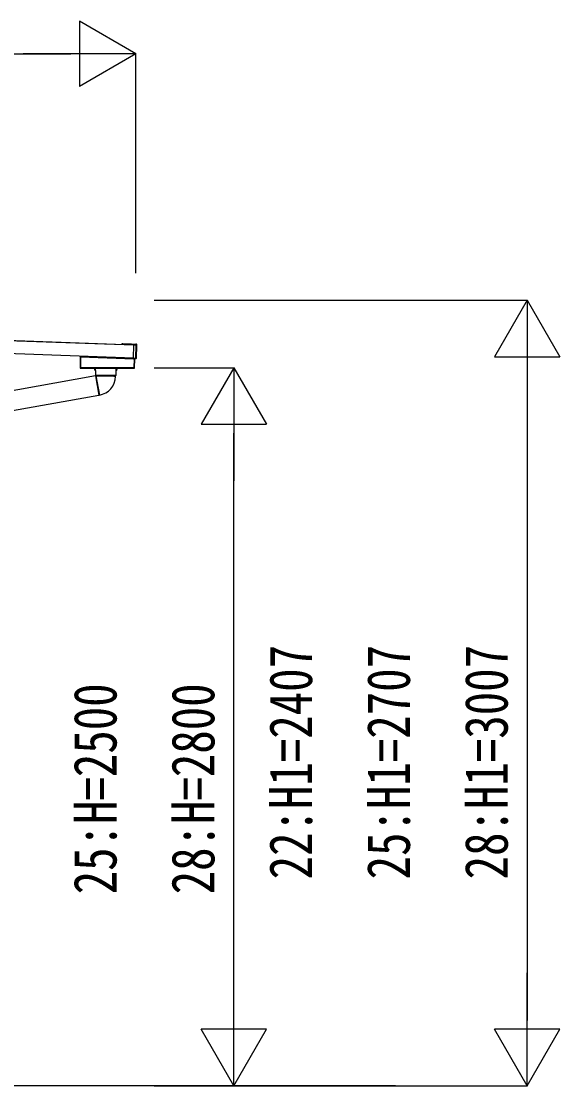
# Model space of a CAD drawing. Units: millimetres, scale not verified. Extents: x -16820 to 16820, y -11880 to 11880.
# Drawn here: x 3648 to 5300, y -7975 to -4713 of the extents above; entities that cross this region are included whole.
import ezdxf
from ezdxf.enums import TextEntityAlignment as Align

# ---------------------------------------------------------------- set-up
doc = ezdxf.new("R2010")
doc.units = ezdxf.units.MM
doc.header["$LTSCALE"] = 60
doc.layers.add('0-4_YKK_A1', color=4, linetype='Continuous')
doc.layers.add('0-5_YKK_D', color=6, linetype='Continuous')
doc.styles.add('ＭＳ ゴシック', font='')
doc.styles.get('ＭＳ ゴシック').set_extended_font_data('MS Gothic')

msp = doc.modelspace()

# ---------------------------------------------------------------- linework, layer by layer
at = {"layer": '0-4_YKK_A1'}
for p, q in [((3993.36, -5705.77), (-1401.4, -5517.38)), ((3993.37, -5705.27), (-1401.38, -5516.88)), ((3991.98, -5745.25), (-1402.78, -5556.86)), ((3959.64, -5702.95), (3957.64, -5702.88)), ((3959.7, -5700.95), (3959.64, -5702.95)), ((3993.41, -5704.13), (3959.64, -5702.95)), ((3959.7, -5700.95), (3997.18, -5702.26)), ((3964.08, -5703.21), (3964.15, -5701.21)), ((3970.08, -5703.42), (3970.15, -5701.42)), ((3970.15, -5701.42), (3980.14, -5701.77)), ((3980.07, -5703.77), (3980.14, -5701.77)), ((3980.14, -5701.77), (3986.14, -5701.98)), ((3986.07, -5703.98), (3986.14, -5701.98)), ((3986.14, -5701.98), (3999.63, -5702.45)), ((3993.38, -5705.2), (3993.37, -5705.27)), ((3993.39, -5704.86), (3993.41, -5704.18)), ((3993.39, -5704.86), (3993.39, -5704.86)), ((3993.41, -5704.23), (3993.42, -5703.88)), ((3993.41, -5704.18), (3993.41, -5704.13)), ((3993.41, -5704.18), (3993.41, -5704.18)), ((3993.41, -5704.23), (4000.65, -5704.49)), ((3994.62, -5703.93), (3993.42, -5703.88)), ((3993.42, -5703.88), (3993.42, -5703.88)), ((3994.62, -5703.93), (3993.42, -5703.88)), ((3994.63, -5702.27), (3994.59, -5703.37)), ((3994.62, -5703.93), (3994.62, -5703.93)), ((3995.23, -5703.84), (3995.22, -5703.91)), ((3995.23, -5703.84), (4001.12, -5704.04)), ((3997.12, -5703.9), (3997.18, -5702.26)), ((3997.18, -5702.26), (3999.18, -5702.33)), ((3999.18, -5702.33), (3999.12, -5703.97)), ((3999.18, -5702.33), (4001.68, -5702.42)), ((3999.2, -5746.04), (4000.63, -5704.99)), ((4001.13, -5705), (3999.69, -5746.06)), ((4001.6, -5704.56), (4000.14, -5746.53)), ((4000.65, -5704.49), (4000.63, -5704.99)), ((4000.65, -5704.49), (4001.12, -5704.04)), ((4001.13, -5746.93), (4002.64, -5703.45)), ((4001.6, -5704.56), (4001.13, -5705)), ((4001.16, -5744.53), (4002.52, -5705.55)), ((3829.15, -5739.56), (3829.15, -5775.74)), ((3829.5, -5775.39), (3829.5, -5739.57)), ((3829.8, -5739.59), (3829.8, -5741.59)), ((3830.02, -5741.39), (3830.02, -5739.59)), ((3830.67, -5741.41), (3830.67, -5739.62)), ((3829.52, -5741.89), (3829.52, -5775.37)), ((3829.52, -5741.89), (3829.9, -5741.91)), ((3830.2, -5741.61), (3829.82, -5741.59)), ((3829.9, -5741.91), (3830.2, -5741.91)), ((3829.9, -5741.91), (3829.9, -5774.99)), ((3830.2, -5741.91), (3830.21, -5741.61)), ((3830.21, -5741.61), (3993.01, -5747.29)), ((3830.37, -5741.41), (3830.67, -5741.42)), ((3830.37, -5741.41), (3830.67, -5741.41)), ((3992.52, -5747.08), (3830.67, -5741.42)), ((3991.94, -5746.29), (3991.93, -5746.64)), ((3991.93, -5746.64), (3993.13, -5746.68)), ((3991.93, -5746.64), (3991.93, -5746.64)), ((3991.93, -5746.64), (3993.13, -5746.68)), ((3999.18, -5746.54), (3991.94, -5746.29)), ((3991.96, -5745.79), (3999.2, -5746.04)), ((3992.53, -5746.66), (3992.52, -5747.08)), ((3992.82, -5747.09), (3992.52, -5747.08)), ((3992.82, -5747.09), (3992.83, -5746.67)), ((3995.03, -5747.36), (3993.01, -5747.29)), ((3993.07, -5746.93), (3993.1, -5746.13)), ((3993.11, -5747.3), (3993.13, -5746.68)), ((4000.61, -5747.41), (3993.11, -5747.15)), ((3993.13, -5746.68), (3993.13, -5746.68)), ((3993.73, -5746.74), (3993.73, -5746.81)), ((3999.62, -5747.02), (3993.73, -5746.81)), ((3994.73, -5775.38), (3995.7, -5747.69)), ((3995.67, -5748.96), (3994.75, -5775.4)), ((3995.03, -5747.36), (3995.02, -5747.66)), ((3995.41, -5747.38), (3995.03, -5747.36)), ((3995.08, -5775.75), (3996.02, -5748.97)), ((3995.32, -5747.67), (3995.7, -5747.69)), ((3995.66, -5748.66), (3995.73, -5748.66)), ((3996.02, -5748.97), (3995.67, -5748.96)), ((3998.06, -5747.42), (3995.85, -5747.34)), ((3999.2, -5746.04), (3999.18, -5746.54)), ((3999.62, -5747.02), (3999.18, -5746.54)), ((3999.69, -5746.06), (3999.2, -5746.04)), ((3999.69, -5746.06), (4000.14, -5746.53)), ((3875.45, -5799.98), (2994.63, -5956.18)), ((3829.15, -5775.74), (3829.5, -5775.39)), ((3829.8, -5775.69), (3829.45, -5776.04)), ((3829.45, -5776.04), (3874.7, -5776.04)), ((3829.5, -5775.39), (3829.52, -5775.39)), ((3829.9, -5774.99), (3829.52, -5775.37)), ((3829.8, -5775.67), (3829.8, -5775.69)), ((3874.7, -5775.69), (3829.8, -5775.69)), ((3829.82, -5775.67), (3830.2, -5775.29)), ((3829.82, -5775.67), (3994.43, -5775.67)), ((3830.2, -5774.99), (3829.9, -5774.99)), ((3994.06, -5774.99), (3830.2, -5774.99)), ((3875.51, -5777.61), (3873.36, -5778.4)), ((3873.36, -5778.4), (3873.36, -5782.05)), ((3873.36, -5778.4), (3873.42, -5778.4)), ((3873.36, -5782.05), (3875.6, -5782.86)), ((3873.36, -5782.05), (3873.42, -5782.05)), ((3873.49, -5781.13), (3873.49, -5779.31)), ((3874.7, -5776.17), (3874.7, -5775.67)), ((3874.7, -5776.17), (3939.7, -5776.17)), ((3874.86, -5776.61), (3874.86, -5776.17)), ((3874.86, -5776.61), (3874.86, -5777.11)), ((3874.86, -5776.61), (3939.86, -5776.61)), ((3874.86, -5777.11), (3874.99, -5777.11)), ((3875.45, -5799.98), (3885.9, -5859.26)), ((3875.51, -5777.61), (3875.64, -5777.61)), ((3875.6, -5782.86), (3875.87, -5798.14)), ((3875.64, -5777.61), (3875.86, -5777.61)), ((3877.46, -5801.04), (3875.69, -5801.35)), ((3875.82, -5781.95), (3875.76, -5778.51)), ((3938.86, -5777.61), (3875.86, -5777.61)), ((3875.87, -5798.14), (3876.92, -5799.7)), ((3875.87, -5798.14), (3938.85, -5798.14)), ((3877.25, -5799.85), (3887.68, -5859)), ((3882.22, -5800.1), (3937.53, -5800.1)), ((3937.47, -5801.72), (3937.53, -5800.1)), ((3937.53, -5800.1), (3938.85, -5798.14)), ((3938.85, -5798.14), (3939.12, -5782.86)), ((3938.86, -5777.61), (3939.08, -5777.61)), ((3938.9, -5781.95), (3938.96, -5778.51)), ((3939.08, -5777.61), (3939.21, -5777.61)), ((3939.12, -5782.86), (3941.36, -5782.05)), ((3941.36, -5778.4), (3939.21, -5777.61)), ((3939.7, -5776.17), (3939.7, -5775.67)), ((3994.45, -5775.69), (3939.7, -5775.69)), ((3939.7, -5776.04), (3994.78, -5776.04)), ((3939.73, -5777.11), (3939.86, -5777.11)), ((3939.86, -5776.61), (3939.86, -5776.17)), ((3939.86, -5776.61), (3939.86, -5777.11)), ((3941.23, -5781.13), (3941.23, -5779.31)), ((3941.3, -5778.4), (3941.36, -5778.4)), ((3941.3, -5782.05), (3941.36, -5782.05)), ((3941.36, -5782.05), (3941.36, -5778.4)), ((3994.06, -5774.99), (3994.06, -5775.29)), ((3994.06, -5775.29), (3994.43, -5775.67)), ((3994.73, -5775.38), (3994.36, -5775)), ((3994.45, -5775.69), (3994.45, -5775.67)), ((3994.78, -5776.04), (3994.45, -5775.69)), ((3994.73, -5775.4), (3994.75, -5775.4)), ((3994.75, -5775.4), (3995.08, -5775.75)), ((3005.09, -6015.46), (3885.9, -5859.26)), ((3885.66, -5857.88), (3887.43, -5857.57)), ((4796.36, -7975), (-2298.01, -7975))]:
    msp.add_line(p, q, dxfattribs=at)
for points in [[(3957.65, -5700.98), (3957.59, -5702.98), (3992.82, -5704.21)], [(3957.64, -5702.88), (3957.71, -5700.88), (3959.7, -5700.95)], [(3957.65, -5700.98), (3964.15, -5701.21), (3970.15, -5701.42)], [(3991.94, -5746.29), (3991.96, -5745.79), (3993.39, -5704.73), (3993.41, -5704.23)], [(3993.38, -5705.2), (3993.38, -5705.2), (3993.39, -5704.86)], [(4001.13, -5705), (4000.63, -5704.99), (3993.39, -5704.73)], [(3995.22, -5703.91), (3995.16, -5703.91), (3995.12, -5703.93)], [(3830.37, -5739.6), (3830.37, -5741.41), (3830.02, -5741.39)], [(3830.2, -5774.99), (3830.2, -5741.91), (3995.02, -5747.66), (3994.06, -5774.99)], [(3993.64, -5746.72), (3993.67, -5746.73), (3993.73, -5746.74)], [(3994.06, -5774.99), (3994.36, -5775), (3995.32, -5747.67), (3995.02, -5747.66)], [(3830.2, -5774.99), (3830.2, -5775.29), (3994.06, -5775.29)], [(3873.42, -5778.4), (3874.87, -5777.88), (3875.64, -5777.61)], [(3875.74, -5782.86), (3874.92, -5782.58), (3873.42, -5782.05)], [(3875.76, -5778.51), (3874.87, -5778.82), (3873.49, -5779.31)], [(3873.49, -5781.13), (3874.92, -5781.64), (3875.82, -5781.95)], [(3877.25, -5799.85), (3876.91, -5799.68), (3876.94, -5799.69)], [(3937.47, -5801.72), (3937.44, -5801.67), (3936.8, -5801.52), (3935.29, -5801.38), (3933.05, -5801.26), (3929.99, -5801.14), (3926.39, -5801.04), (3922.14, -5800.94), (3917.59, -5800.85), (3912.62, -5800.76), (3907.63, -5800.67), (3902.5, -5800.58), (3897.64, -5800.49), (3892.92, -5800.4), (3888.73, -5800.3), (3884.96, -5800.2), (3882.22, -5800.1)], [(3938.9, -5781.95), (3939.8, -5781.64), (3941.23, -5781.13)], [(3941.23, -5779.31), (3939.85, -5778.82), (3938.96, -5778.51)], [(3941.3, -5782.05), (3939.8, -5782.58), (3938.99, -5782.86)], [(3939.08, -5777.61), (3939.85, -5777.88), (3941.3, -5778.4)]]:
    msp.add_lwpolyline(points, dxfattribs=at)
for centre, radius, start, end in [((3994.86, -5699.92), 4.01, 266.55184, 273.90119), ((3999.52, -5705.45), 3, 358, 88), ((4000.63, -5704.99), 0.501, 358.24971, 87.75029), ((4001.64, -5703.42), 1, 358, 88), ((3830.2, -5741.91), 0.3, 88.05611, 180.04719), ((3830.2, -5741.91), 0.3, 88.19064, 179.87538), ((3830.2, -5741.91), 0.3, 90.16173, 180.04449), ((3830.2, -5741.77), 0.159, 86.02272, 89.97728), ((3993.01, -5747.09), 0.2, 178, 268), ((3993.11, -5750.39), 3.71, 81.82188, 89.76035), ((3995.02, -5747.66), 0.3, 357.94657, 87.94647), ((3998.16, -5744.42), 3, 268, 358), ((3999.19, -5746.04), 0.501, 268.24971, 357.75029), ((4000.63, -5746.91), 0.5, 268, 358), ((3829.8, -5775.39), 0.301, 180.24971, 269.75029), ((3830.2, -5774.99), 0.301, 180.24971, 269.75029), ((3870.75, -5779.06), 2.75, 354.81691, 13.99327), ((3869.84, -5781.31), 3.66, 348.38866, 2.80116), ((3875.86, -5776.61), 1, 180, 270), ((3875.86, -5777.11), 1, 180, 220.49583), ((3873.2, -5778.39), 2.56, 357.19737, 17.56812), ((3873.92, -5782.24), 1.92, 340.91849, 8.46572), ((3881.08, -5773.98), 26.14, 261.58885, 272.50926), ((3877.21, -5799.61), 60.3, 280, 358.00006), ((3938.86, -5776.61), 1, 270, 0), ((3941.4, -5782.18), 2.51, 174.83553, 195.78026), ((3940.88, -5778.3), 1.93, 159.00896, 186.22555), ((3938.86, -5777.11), 1, 319.50417, 0), ((3944.88, -5779.13), 3.66, 168.38866, 182.80116), ((3943.97, -5781.38), 2.75, 174.81691, 193.99327), ((3994.06, -5774.99), 0.301, 270.23913, 357.76087), ((3994.44, -5775.39), 0.301, 270.23913, 357.76087)]:
    msp.add_arc(centre, radius, start, end, dxfattribs=at)
for centre, major_axis, ratio, start_param, end_param in [((3994.62, -5703.89), (0.6, -0.021), 0.061163, 4.712389, 6.2831853), ((3995.22, -5704.14), (-0.01, -0.3), 0.998135, 3.1415927, 3.9540495), ((4001.1, -5704.54), (0.367, 0.342), 0.99628, 5.4996506, 7.06672), ((3829.82, -5741.89), (-0.3, 0.01), 0.998133, 4.7490956, 6.3180268), ((3829.82, -5741.39), (-0.2, 0.007), 0.998133, 1.607503, 3.1764341), ((3829.9, -5741.41), (0, 0.5), 0.061125, 3.1027435, 3.1394501), ((3830.2, -5741.41), (0.007, 0.2), 0.854479, 3.1782993, 4.712389), ((3830.2, -5741.41), (0.47, -0.016), 0.425228, 4.7490956, 6.2831853), ((3830.2, -5741.41), (-0.011, 0.2), 0.151815, 3.0913179, 3.1280246), ((3830.17, -5741.41), (0.201, -0.007), 0.992577, 6.2831853, 6.3180268), ((3830.17, -5741.41), (-0.501, 0.017), 0.998133, 3.1415927, 3.1764341), ((3993.01, -5747.09), (0.5, -0.017), 0.4, 3.1415927, 4.712389), ((3993.13, -5746.71), (0.6, -0.021), 0.061163, 6.2831853, 7.8539816), ((3993.74, -5746.51), (-0.01, -0.3), 0.998135, 5.4698757, 6.2831853), ((3995.4, -5747.68), (0.3, -0.01), 0.998135, 6.2831853, 7.8539816), ((3995.37, -5748.95), (-0.211, 0.226), 0.940706, 3.9575341, 4.2425381), ((3995.72, -5748.96), (0.3, -0.01), 0.998135, 0, 1.5707963), ((3999.64, -5746.52), (0.342, -0.367), 0.99628, 5.4996506, 7.06672), ((3829.45, -5775.74), (-0.213, -0.213), 0.99628, 5.4996506, 7.06672), ((3829.82, -5775.37), (0.213, 0.213), 0.99628, 2.358058, 3.9251274), ((3994.43, -5775.37), (-0.209, 0.217), 0.996405, 2.3754474, 3.9077379), ((3994.78, -5775.74), (0.209, -0.217), 0.996405, 5.5170401, 7.0493305)]:
    msp.add_ellipse(centre, major_axis=major_axis, ratio=ratio, start_param=start_param, end_param=end_param, dxfattribs=at)
at = {"layer": '0-5_YKK_D'}
for p, q in [((4000.07, -4813.22), (3826.86, -4713.22)), ((3826.86, -4713.22), (3826.86, -4913.22)), ((-1209.92, -4813.22), (3800.07, -4813.22)), ((4000.07, -4813.22), (3653.66, -4813.22)), ((4000.07, -4813.22), (3826.86, -4913.22)), ((4000.07, -5484.59), (4000.07, -4812.22)), ((4056.07, -5568.05), (5201.07, -5568.05)), ((5200.07, -5568.05), (5100.07, -5741.25)), ((5200.07, -5568.05), (5300.07, -5741.25)), ((5200.07, -5568.05), (5200.07, -5914.46)), ((5100.07, -5741.25), (5300.07, -5741.25)), ((5200.07, -5768.05), (5200.07, -7775)), ((4056.07, -5775), (4301.07, -5775)), ((4300.07, -5775), (4200.07, -5948.21)), ((4300.07, -5775), (4400.07, -5948.21)), ((4300.07, -5775), (4300.07, -6121.41)), ((4200.07, -5948.21), (4400.07, -5948.21)), ((4300.07, -7775), (4300.07, -5975)), ((4300.07, -7975), (4300.07, -7628.59)), ((5200.07, -7975), (5200.07, -7628.59)), ((4300.07, -7975), (4200.07, -7801.8)), ((4400.07, -7801.8), (4200.07, -7801.8)), ((4300.07, -7975), (4400.07, -7801.8)), ((5200.07, -7975), (5100.07, -7801.8)), ((5300.07, -7801.8), (5100.07, -7801.8)), ((5200.07, -7975), (5300.07, -7801.8)), ((4056.07, -7975), (5201.07, -7975)), ((4056.07, -7975), (4301.07, -7975))]:
    msp.add_line(p, q, dxfattribs=at)

# ---------------------------------------------------------------- texts
at = {"layer": '0-5_YKK_D', "style": 'ＭＳ ゴシック', "width": 0.8}
for s, p in [('22:H1=2407', (4580.07, -7342.72)), ('25:H1=2707', (4880.07, -7342.72)), ('28:H1=3007', (5180.07, -7342.72)), ('25:H=2500', (3980.07, -7388.6)), ('28:H=2800', (4280.07, -7388.6))]:
    msp.add_text(s, height=132, rotation=90, dxfattribs=at).set_placement(p, align=Align.BOTTOM_LEFT)

doc.saveas('drawing.dxf')
